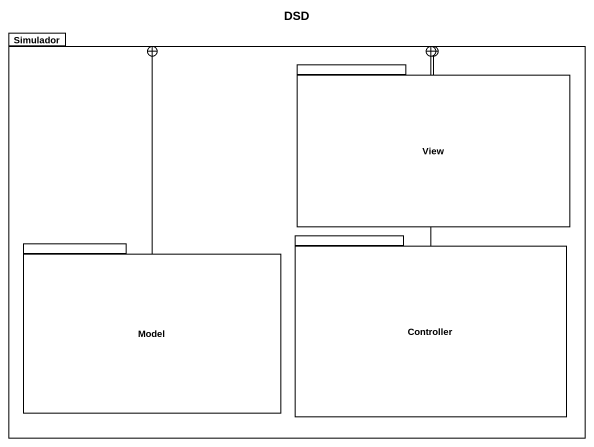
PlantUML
@startuml
title DSD
package Simulador {
  package View {
  }
  package Model {
  }
  package Controller {
  }
}
View --+ Simulador
Model -up-+ Simulador
Controller -up-+ Simulador
@enduml
